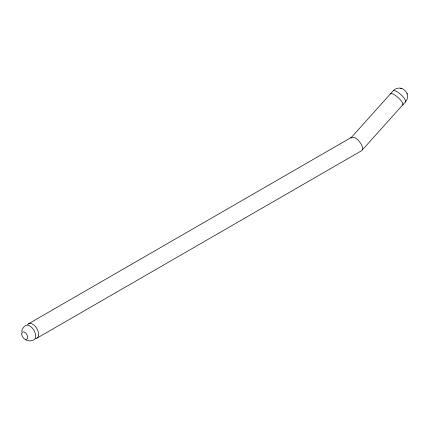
<?xml version="1.0" encoding="UTF-8"?>
<svg xmlns="http://www.w3.org/2000/svg" width="429" height="429" viewBox="0 0 429 429"><rect width="100%" height="100%" fill="white"/><g stroke="black" fill="none" stroke-linecap="round" stroke-linejoin="round"><path stroke-width="0.64" d="M21.589 331.515L22.415 328.887L24.233 326.592M36.883 338.191L361.685 150.67L405.636 101.662C407.566 99.437 408.049 96.203 407.078 93.452M362.349 149.962A8.703 3.818 50.2 0 0 361.041 143.913C358.928 140.846 355.721 136.481 351.507 137.312L350.842 138.025L392.948 91.05A8.328 2.327 41.9 0 1 400.901 94.675A8.328 2.327 41.9 0 1 405.212 102.102M393.366 90.61C395.366 88.438 398.525 87.623 401.362 88.299M28.561 323.766L351.507 137.312M32.277 340.524L29.381 340.953L25.611 339.891M400.74 88.546A4.161 1.164 41.9 0 1 404.719 90.358A4.161 1.164 41.9 0 1 406.874 94.069M390.277 94.026A8.328 2.327 41.9 0 1 398.23 97.651A8.328 2.327 41.9 0 1 402.547 105.078M27.622 324.635A8.328 4.81 60 0 1 36.883 328.576A8.328 4.81 60 0 1 35.666 338.567M24.678 326.335A8.328 4.81 60 0 1 33.939 330.276A8.328 4.81 60 0 1 32.722 340.267M21.734 333.923A4.161 2.402 60 0 0 26.148 339.419A4.161 2.402 60 0 0 26.148 333.531A4.161 2.402 60 0 0 21.734 333.923"/></g></svg>
